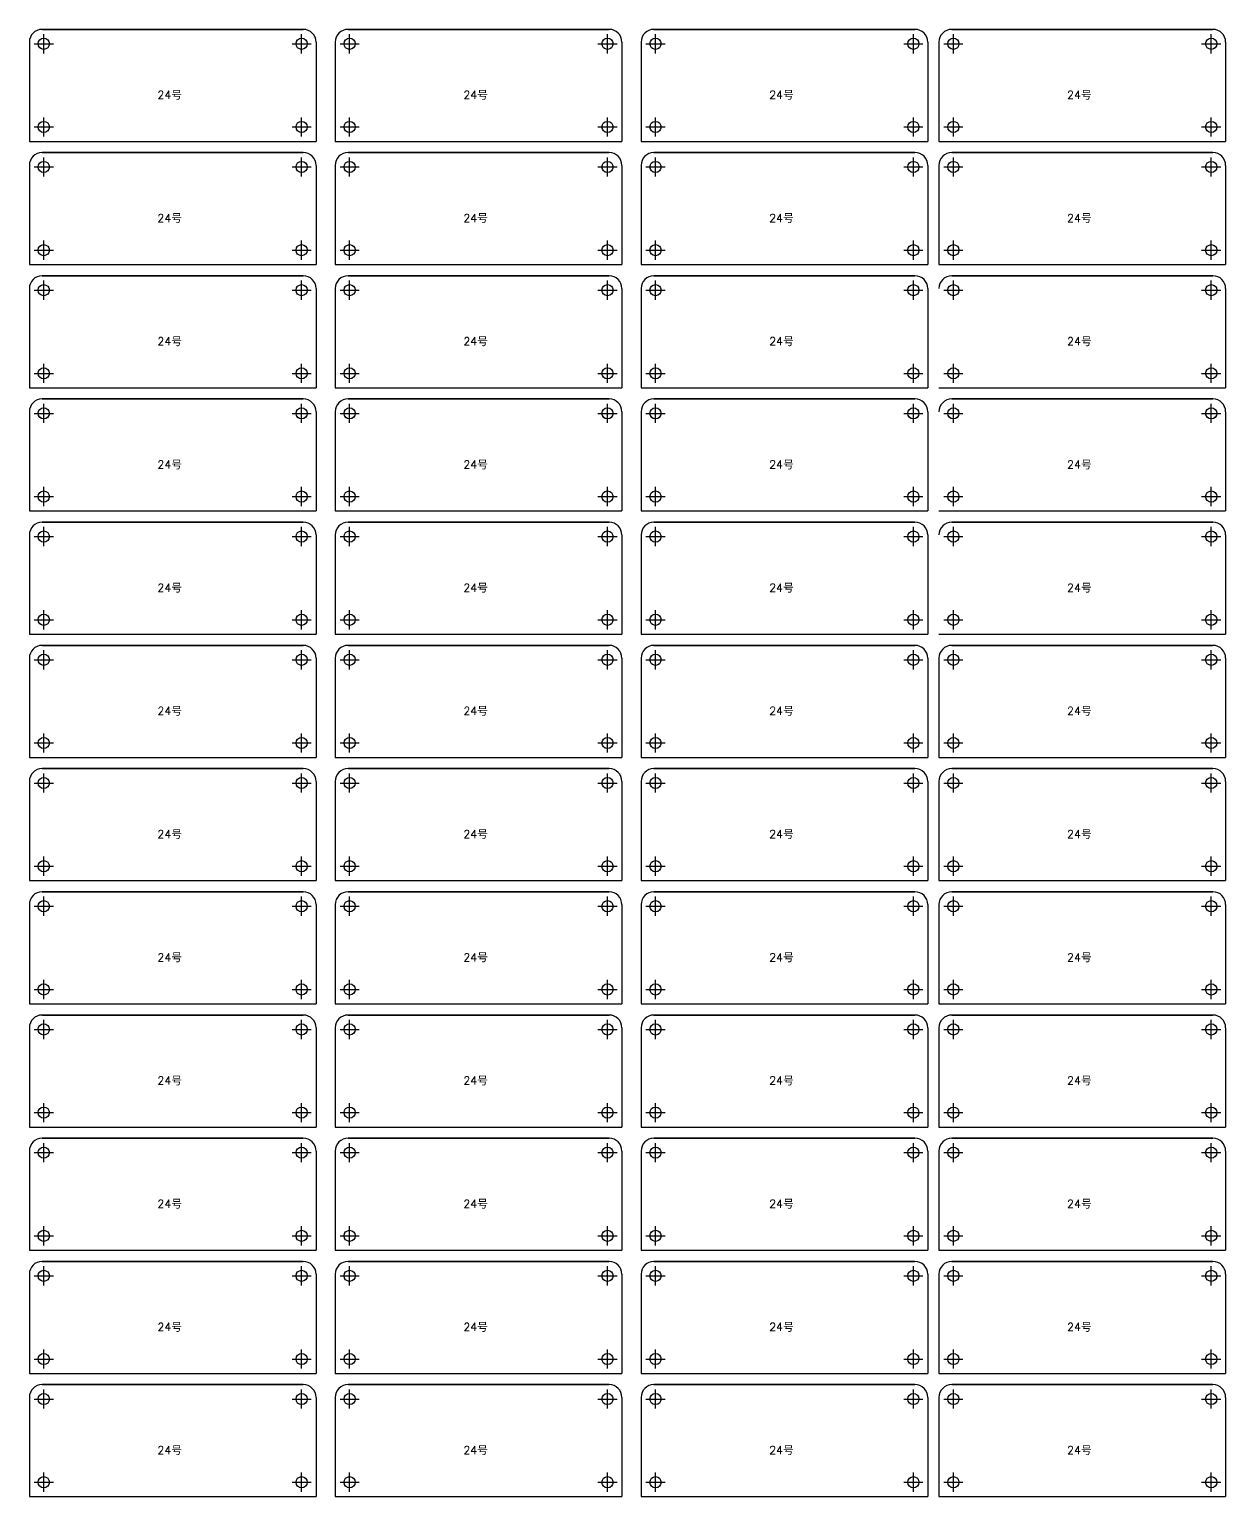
# Model space of a CAD drawing. Header units: millimetres. Extents: x 0 to 7379, y 0 to 1000.
# Drawn here: x 4240.7 to 4614.6, y 114 to 572.5 of the extents above; entities that cross this region are included whole.
import ezdxf

# ---------------------------------------------------------------- set-up
doc = ezdxf.new("R2010")
doc.units = ezdxf.units.MM
doc.header["$PDMODE"] = 2
doc.header["$PDSIZE"] = 3
doc.layers.add('POINT', color=2, linetype='Continuous')
doc.layers.add('PROPRO', color=1, linetype='Continuous')
doc.styles.get("Standard").update_dxf_attribs({"font": 'txt.shx', "height": 2})

# ---------------------------------------------------------------- blocks, each defined once
blk = doc.blocks.new('*U13', base_point=(-136.367, 1432.565))
at = {"layer": 'POINT', "color": 2}
blk.add_point((-136.367, 1432.565), dxfattribs=at)
at = {"layer": 'PROPRO'}
blk.add_circle((-136.367, 1432.565), 1.75, dxfattribs=at)
blk = doc.blocks.new('*U14', base_point=(-55.767, 1432.565))
at = {"layer": 'POINT', "color": 2}
blk.add_point((-55.767, 1432.565), dxfattribs=at)
at = {"layer": 'PROPRO'}
blk.add_circle((-55.767, 1432.565), 1.75, dxfattribs=at)
blk = doc.blocks.new('*U11', base_point=(-136.367, 1458.565))
at = {"layer": 'POINT', "color": 2}
blk.add_point((-136.367, 1458.565), dxfattribs=at)
at = {"layer": 'PROPRO'}
blk.add_circle((-136.367, 1458.565), 1.75, dxfattribs=at)
blk = doc.blocks.new('*U12', base_point=(-55.767, 1458.565))
at = {"layer": 'POINT', "color": 2}
blk.add_point((-55.767, 1458.565), dxfattribs=at)
at = {"layer": 'PROPRO'}
blk.add_circle((-55.767, 1458.565), 1.75, dxfattribs=at)

msp = doc.modelspace()

# ---------------------------------------------------------------- linework, layer by layer
for p, q in [((4326.2689, 572.5), (4244.6689, 572.5)), ((4244.6689, 572.5), (4326.2689, 572.5)), ((4421.8689, 572.5), (4340.2689, 572.5)), ((4340.2689, 572.5), (4421.8689, 572.5)), ((4517.4689, 572.5), (4435.8689, 572.5)), ((4435.8689, 572.5), (4517.4689, 572.5)), ((4528.9689, 572.5), (4610.5689, 572.5)), ((4610.5689, 572.5), (4528.9689, 572.5)), ((4240.6689, 568.5), (4240.6689, 537.5)), ((4240.6689, 568.5), (4240.6689, 558.3)), ((4330.2689, 568.5), (4330.2689, 537.5)), ((4330.2689, 568.5), (4330.2689, 558.3)), ((4330.2689, 568.5), (4330.2689, 558.3)), ((4330.2689, 568.5), (4330.2689, 542.5)), ((4336.2689, 568.5), (4336.2689, 537.5)), ((4336.2689, 568.5), (4336.2689, 558.3)), ((4425.8689, 568.5), (4425.8689, 537.5)), ((4425.8689, 568.5), (4425.8689, 558.3)), ((4425.8689, 568.5), (4425.8689, 558.3)), ((4425.8689, 568.5), (4425.8689, 542.5)), ((4431.8689, 568.5), (4431.8689, 537.5)), ((4431.8689, 568.5), (4431.8689, 558.3)), ((4521.4689, 568.5), (4521.4689, 537.5)), ((4521.4689, 568.5), (4521.4689, 558.3)), ((4521.4689, 568.5), (4521.4689, 558.3)), ((4521.4689, 568.5), (4521.4689, 542.5)), ((4524.9689, 568.5), (4524.9689, 537.5)), ((4524.9689, 568.5), (4524.9689, 558.3)), ((4614.5689, 568.5), (4614.5689, 537.5)), ((4614.5689, 568.5), (4614.5689, 542.5)), ((4614.5689, 568.5), (4614.5689, 558.3)), ((4614.5689, 568.5), (4614.5689, 558.3)), ((4240.6689, 537.5), (4330.2689, 537.5)), ((4280.9189, 537.5), (4290.0189, 537.5)), ((4336.2689, 537.5), (4425.8689, 537.5)), ((4376.5189, 537.5), (4385.6189, 537.5)), ((4431.8689, 537.5), (4521.4689, 537.5)), ((4472.1189, 537.5), (4481.2189, 537.5)), ((4524.9689, 537.5), (4614.5689, 537.5)), ((4565.2189, 537.5), (4574.3189, 537.5)), ((4326.2689, 534), (4244.6689, 534)), ((4244.6689, 534), (4326.2689, 534)), ((4421.8689, 534), (4340.2689, 534)), ((4340.2689, 534), (4421.8689, 534)), ((4517.4689, 534), (4435.8689, 534)), ((4435.8689, 534), (4517.4689, 534)), ((4528.9689, 534), (4610.5689, 534)), ((4610.5689, 534), (4528.9689, 534)), ((4240.6689, 530), (4240.6689, 499)), ((4240.6689, 530), (4240.6689, 519.8)), ((4330.2689, 530), (4330.2689, 499)), ((4330.2689, 530), (4330.2689, 504)), ((4330.2689, 530), (4330.2689, 519.8)), ((4330.2689, 530), (4330.2689, 519.8)), ((4336.2689, 530), (4336.2689, 499)), ((4336.2689, 530), (4336.2689, 519.8)), ((4425.8689, 530), (4425.8689, 499)), ((4425.8689, 530), (4425.8689, 504)), ((4425.8689, 530), (4425.8689, 519.8)), ((4425.8689, 530), (4425.8689, 519.8)), ((4431.8689, 530), (4431.8689, 499)), ((4431.8689, 530), (4431.8689, 519.8)), ((4521.4689, 530), (4521.4689, 499)), ((4521.4689, 530), (4521.4689, 504)), ((4521.4689, 530), (4521.4689, 519.8)), ((4521.4689, 530), (4521.4689, 519.8)), ((4524.9689, 530), (4524.9689, 499)), ((4524.9689, 530), (4524.9689, 519.8)), ((4614.5689, 530), (4614.5689, 499)), ((4614.5689, 530), (4614.5689, 504)), ((4614.5689, 530), (4614.5689, 519.8)), ((4614.5689, 530), (4614.5689, 519.8)), ((4240.6689, 499), (4330.2689, 499)), ((4326.2689, 495.5), (4244.6689, 495.5)), ((4244.6689, 495.5), (4326.2689, 495.5)), ((4280.9189, 499), (4290.0189, 499)), ((4336.2689, 499), (4425.8689, 499)), ((4421.8689, 495.5), (4340.2689, 495.5)), ((4340.2689, 495.5), (4421.8689, 495.5)), ((4376.5189, 499), (4385.6189, 499)), ((4431.8689, 499), (4521.4689, 499)), ((4517.4689, 495.5), (4435.8689, 495.5)), ((4435.8689, 495.5), (4517.4689, 495.5)), ((4472.1189, 499), (4481.2189, 499)), ((4524.9689, 499), (4614.5689, 499)), ((4528.9689, 495.5), (4610.5689, 495.5)), ((4610.5689, 495.5), (4528.9689, 495.5)), ((4565.2189, 499), (4574.3189, 499)), ((4240.6689, 491.5), (4240.6689, 460.5)), ((4240.6689, 491.5), (4240.6689, 481.3)), ((4330.2689, 491.5), (4330.2689, 460.5)), ((4330.2689, 491.5), (4330.2689, 465.5)), ((4330.2689, 491.5), (4330.2689, 481.3)), ((4330.2689, 491.5), (4330.2689, 481.3)), ((4336.2689, 491.5), (4336.2689, 460.5)), ((4336.2689, 491.5), (4336.2689, 481.3)), ((4425.8689, 491.5), (4425.8689, 460.5)), ((4425.8689, 491.5), (4425.8689, 465.5)), ((4425.8689, 491.5), (4425.8689, 481.3)), ((4425.8689, 491.5), (4425.8689, 481.3)), ((4431.8689, 491.5), (4431.8689, 460.5)), ((4431.8689, 491.5), (4431.8689, 481.3)), ((4521.4689, 491.5), (4521.4689, 460.5)), ((4521.4689, 491.5), (4521.4689, 465.5)), ((4521.4689, 491.5), (4521.4689, 481.3)), ((4521.4689, 491.5), (4521.4689, 481.3)), ((4614.5689, 491.5), (4614.5689, 460.5)), ((4614.5689, 491.5), (4614.5689, 465.5)), ((4614.5689, 491.5), (4614.5689, 481.3)), ((4614.5689, 491.5), (4614.5689, 481.3)), ((4240.6689, 460.5), (4330.2689, 460.5)), ((4280.9189, 460.5), (4290.0189, 460.5)), ((4336.2689, 460.5), (4425.8689, 460.5)), ((4376.5189, 460.5), (4385.6189, 460.5)), ((4431.8689, 460.5), (4521.4689, 460.5)), ((4472.1189, 460.5), (4481.2189, 460.5)), ((4524.9689, 460.5), (4614.5689, 460.5)), ((4565.2189, 460.5), (4574.3189, 460.5)), ((4326.2689, 457), (4244.6689, 457)), ((4244.6689, 457), (4326.2689, 457)), ((4421.8689, 457), (4340.2689, 457)), ((4340.2689, 457), (4421.8689, 457)), ((4517.4689, 457), (4435.8689, 457)), ((4435.8689, 457), (4517.4689, 457)), ((4528.9689, 457), (4610.5689, 457)), ((4610.5689, 457), (4528.9689, 457)), ((4240.6689, 453), (4240.6689, 422)), ((4240.6689, 453), (4240.6689, 442.8)), ((4330.2689, 453), (4330.2689, 427)), ((4330.2689, 453), (4330.2689, 422)), ((4330.2689, 453), (4330.2689, 442.8)), ((4330.2689, 453), (4330.2689, 442.8)), ((4336.2689, 453), (4336.2689, 422)), ((4336.2689, 453), (4336.2689, 442.8)), ((4425.8689, 453), (4425.8689, 427)), ((4425.8689, 453), (4425.8689, 422)), ((4425.8689, 453), (4425.8689, 442.8)), ((4425.8689, 453), (4425.8689, 442.8)), ((4431.8689, 453), (4431.8689, 422)), ((4431.8689, 453), (4431.8689, 442.8)), ((4521.4689, 453), (4521.4689, 427)), ((4521.4689, 453), (4521.4689, 422)), ((4521.4689, 453), (4521.4689, 442.8)), ((4521.4689, 453), (4521.4689, 442.8)), ((4614.5689, 453), (4614.5689, 422)), ((4614.5689, 453), (4614.5689, 427)), ((4614.5689, 453), (4614.5689, 442.8)), ((4614.5689, 453), (4614.5689, 442.8)), ((4240.6689, 422), (4330.2689, 422)), ((4280.9189, 422), (4290.0189, 422)), ((4336.2689, 422), (4425.8689, 422)), ((4376.5189, 422), (4385.6189, 422)), ((4431.8689, 422), (4521.4689, 422)), ((4472.1189, 422), (4481.2189, 422)), ((4524.9689, 422), (4614.5689, 422)), ((4565.2189, 422), (4574.3189, 422)), ((4326.2689, 418.5), (4244.6689, 418.5)), ((4244.6689, 418.5), (4326.2689, 418.5)), ((4421.8689, 418.5), (4340.2689, 418.5)), ((4340.2689, 418.5), (4421.8689, 418.5)), ((4517.4689, 418.5), (4435.8689, 418.5)), ((4435.8689, 418.5), (4517.4689, 418.5)), ((4528.9689, 418.5), (4610.5689, 418.5)), ((4610.5689, 418.5), (4528.9689, 418.5)), ((4240.6689, 414.5), (4240.6689, 383.5)), ((4240.6689, 414.5), (4240.6689, 404.3)), ((4330.2689, 414.5), (4330.2689, 388.5)), ((4330.2689, 414.5), (4330.2689, 383.5)), ((4330.2689, 414.5), (4330.2689, 404.3)), ((4330.2689, 414.5), (4330.2689, 404.3)), ((4336.2689, 414.5), (4336.2689, 383.5)), ((4336.2689, 414.5), (4336.2689, 404.3)), ((4425.8689, 414.5), (4425.8689, 388.5)), ((4425.8689, 414.5), (4425.8689, 383.5)), ((4425.8689, 414.5), (4425.8689, 404.3)), ((4425.8689, 414.5), (4425.8689, 404.3)), ((4431.8689, 414.5), (4431.8689, 383.5)), ((4431.8689, 414.5), (4431.8689, 404.3)), ((4521.4689, 414.5), (4521.4689, 388.5)), ((4521.4689, 414.5), (4521.4689, 383.5)), ((4521.4689, 414.5), (4521.4689, 404.3)), ((4521.4689, 414.5), (4521.4689, 404.3)), ((4614.5689, 414.5), (4614.5689, 383.5)), ((4614.5689, 414.5), (4614.5689, 388.5)), ((4614.5689, 414.5), (4614.5689, 404.3)), ((4614.5689, 414.5), (4614.5689, 404.3)), ((4240.6689, 383.5), (4330.2689, 383.5)), ((4280.9189, 383.5), (4290.0189, 383.5)), ((4336.2689, 383.5), (4425.8689, 383.5)), ((4376.5189, 383.5), (4385.6189, 383.5)), ((4431.8689, 383.5), (4521.4689, 383.5)), ((4472.1189, 383.5), (4481.2189, 383.5)), ((4524.9689, 383.5), (4614.5689, 383.5)), ((4565.2189, 383.5), (4574.3189, 383.5)), ((4240.6689, 376), (4240.6689, 345)), ((4240.6689, 376), (4240.6689, 365.8)), ((4326.2689, 380), (4244.6689, 380)), ((4244.6689, 380), (4326.2689, 380)), ((4330.2689, 376), (4330.2689, 350)), ((4330.2689, 376), (4330.2689, 345)), ((4330.2689, 376), (4330.2689, 365.8)), ((4330.2689, 376), (4330.2689, 365.8)), ((4336.2689, 376), (4336.2689, 345)), ((4336.2689, 376), (4336.2689, 365.8)), ((4421.8689, 380), (4340.2689, 380)), ((4340.2689, 380), (4421.8689, 380)), ((4425.8689, 376), (4425.8689, 350)), ((4425.8689, 376), (4425.8689, 345)), ((4425.8689, 376), (4425.8689, 365.8)), ((4425.8689, 376), (4425.8689, 365.8)), ((4431.8689, 376), (4431.8689, 345)), ((4431.8689, 376), (4431.8689, 365.8)), ((4517.4689, 380), (4435.8689, 380)), ((4435.8689, 380), (4517.4689, 380)), ((4521.4689, 376), (4521.4689, 350)), ((4521.4689, 376), (4521.4689, 345)), ((4521.4689, 376), (4521.4689, 365.8)), ((4521.4689, 376), (4521.4689, 365.8)), ((4524.9689, 376), (4524.9689, 345)), ((4524.9689, 376), (4524.9689, 365.8)), ((4528.9689, 380), (4610.5689, 380)), ((4610.5689, 380), (4528.9689, 380)), ((4614.5689, 376), (4614.5689, 345)), ((4614.5689, 376), (4614.5689, 350)), ((4614.5689, 376), (4614.5689, 365.8)), ((4614.5689, 376), (4614.5689, 365.8)), ((4240.6689, 345), (4330.2689, 345)), ((4280.9189, 345), (4290.0189, 345)), ((4336.2689, 345), (4425.8689, 345)), ((4376.5189, 345), (4385.6189, 345)), ((4431.8689, 345), (4521.4689, 345)), ((4472.1189, 345), (4481.2189, 345)), ((4524.9689, 345), (4614.5689, 345)), ((4565.2189, 345), (4574.3189, 345)), ((4326.2689, 341.5), (4244.6689, 341.5)), ((4244.6689, 341.5), (4326.2689, 341.5)), ((4421.8689, 341.5), (4340.2689, 341.5)), ((4340.2689, 341.5), (4421.8689, 341.5)), ((4517.4689, 341.5), (4435.8689, 341.5)), ((4435.8689, 341.5), (4517.4689, 341.5)), ((4528.9689, 341.5), (4610.5689, 341.5)), ((4610.5689, 341.5), (4528.9689, 341.5)), ((4240.6689, 337.5), (4240.6689, 306.5)), ((4240.6689, 337.5), (4240.6689, 327.3)), ((4330.2689, 337.5), (4330.2689, 311.5)), ((4330.2689, 337.5), (4330.2689, 306.5)), ((4330.2689, 337.5), (4330.2689, 327.3)), ((4330.2689, 337.5), (4330.2689, 327.3)), ((4336.2689, 337.5), (4336.2689, 306.5)), ((4336.2689, 337.5), (4336.2689, 327.3)), ((4425.8689, 337.5), (4425.8689, 311.5)), ((4425.8689, 337.5), (4425.8689, 306.5)), ((4425.8689, 337.5), (4425.8689, 327.3)), ((4425.8689, 337.5), (4425.8689, 327.3)), ((4431.8689, 337.5), (4431.8689, 306.5)), ((4431.8689, 337.5), (4431.8689, 327.3)), ((4521.4689, 337.5), (4521.4689, 311.5)), ((4521.4689, 337.5), (4521.4689, 306.5)), ((4521.4689, 337.5), (4521.4689, 327.3)), ((4521.4689, 337.5), (4521.4689, 327.3)), ((4524.9689, 337.5), (4524.9689, 306.5)), ((4524.9689, 337.5), (4524.9689, 327.3)), ((4614.5689, 337.5), (4614.5689, 306.5)), ((4614.5689, 337.5), (4614.5689, 311.5)), ((4614.5689, 337.5), (4614.5689, 327.3)), ((4614.5689, 337.5), (4614.5689, 327.3)), ((4240.6689, 306.5), (4330.2689, 306.5)), ((4326.2689, 303), (4244.6689, 303)), ((4244.6689, 303), (4326.2689, 303)), ((4280.9189, 306.5), (4290.0189, 306.5)), ((4336.2689, 306.5), (4425.8689, 306.5)), ((4421.8689, 303), (4340.2689, 303)), ((4340.2689, 303), (4421.8689, 303)), ((4376.5189, 306.5), (4385.6189, 306.5)), ((4431.8689, 306.5), (4521.4689, 306.5)), ((4517.4689, 303), (4435.8689, 303)), ((4435.8689, 303), (4517.4689, 303)), ((4472.1189, 306.5), (4481.2189, 306.5)), ((4524.9689, 306.5), (4614.5689, 306.5)), ((4528.9689, 303), (4610.5689, 303)), ((4610.5689, 303), (4528.9689, 303)), ((4565.2189, 306.5), (4574.3189, 306.5)), ((4240.6689, 299), (4240.6689, 268)), ((4240.6689, 299), (4240.6689, 288.8)), ((4330.2689, 299), (4330.2689, 273)), ((4330.2689, 299), (4330.2689, 268)), ((4330.2689, 299), (4330.2689, 288.8)), ((4330.2689, 299), (4330.2689, 288.8)), ((4336.2689, 299), (4336.2689, 268)), ((4336.2689, 299), (4336.2689, 288.8)), ((4425.8689, 299), (4425.8689, 273)), ((4425.8689, 299), (4425.8689, 268)), ((4425.8689, 299), (4425.8689, 288.8)), ((4425.8689, 299), (4425.8689, 288.8)), ((4431.8689, 299), (4431.8689, 268)), ((4431.8689, 299), (4431.8689, 288.8)), ((4521.4689, 299), (4521.4689, 273)), ((4521.4689, 299), (4521.4689, 268)), ((4521.4689, 299), (4521.4689, 288.8)), ((4521.4689, 299), (4521.4689, 288.8)), ((4524.9689, 299), (4524.9689, 268)), ((4524.9689, 299), (4524.9689, 288.8)), ((4614.5689, 299), (4614.5689, 268)), ((4614.5689, 299), (4614.5689, 273)), ((4614.5689, 299), (4614.5689, 288.8)), ((4614.5689, 299), (4614.5689, 288.8)), ((4240.6689, 268), (4330.2689, 268)), ((4280.9189, 268), (4290.0189, 268)), ((4336.2689, 268), (4425.8689, 268)), ((4376.5189, 268), (4385.6189, 268)), ((4431.8689, 268), (4521.4689, 268)), ((4472.1189, 268), (4481.2189, 268)), ((4524.9689, 268), (4614.5689, 268)), ((4565.2189, 268), (4574.3189, 268)), ((4326.2689, 264.5), (4244.6689, 264.5)), ((4244.6689, 264.5), (4326.2689, 264.5)), ((4421.8689, 264.5), (4340.2689, 264.5)), ((4340.2689, 264.5), (4421.8689, 264.5)), ((4517.4689, 264.5), (4435.8689, 264.5)), ((4435.8689, 264.5), (4517.4689, 264.5)), ((4528.9689, 264.5), (4610.5689, 264.5)), ((4610.5689, 264.5), (4528.9689, 264.5)), ((4240.6689, 260.5), (4240.6689, 229.5)), ((4240.6689, 260.5), (4240.6689, 250.3)), ((4330.2689, 260.5), (4330.2689, 229.5)), ((4330.2689, 260.5), (4330.2689, 234.5)), ((4330.2689, 260.5), (4330.2689, 250.3)), ((4330.2689, 260.5), (4330.2689, 250.3)), ((4336.2689, 260.5), (4336.2689, 229.5)), ((4336.2689, 260.5), (4336.2689, 250.3)), ((4425.8689, 260.5), (4425.8689, 229.5)), ((4425.8689, 260.5), (4425.8689, 234.5)), ((4425.8689, 260.5), (4425.8689, 250.3)), ((4425.8689, 260.5), (4425.8689, 250.3)), ((4431.8689, 260.5), (4431.8689, 229.5)), ((4431.8689, 260.5), (4431.8689, 250.3)), ((4521.4689, 260.5), (4521.4689, 229.5)), ((4521.4689, 260.5), (4521.4689, 234.5)), ((4521.4689, 260.5), (4521.4689, 250.3)), ((4521.4689, 260.5), (4521.4689, 250.3)), ((4524.9689, 260.5), (4524.9689, 229.5)), ((4524.9689, 260.5), (4524.9689, 250.3)), ((4614.5689, 260.5), (4614.5689, 234.5)), ((4614.5689, 260.5), (4614.5689, 229.5)), ((4614.5689, 260.5), (4614.5689, 250.3)), ((4614.5689, 260.5), (4614.5689, 250.3)), ((4240.6689, 229.5), (4330.2689, 229.5)), ((4280.9189, 229.5), (4290.0189, 229.5)), ((4336.2689, 229.5), (4425.8689, 229.5)), ((4376.5189, 229.5), (4385.6189, 229.5)), ((4431.8689, 229.5), (4521.4689, 229.5)), ((4472.1189, 229.5), (4481.2189, 229.5)), ((4524.9689, 229.5), (4614.5689, 229.5)), ((4565.2189, 229.5), (4574.3189, 229.5)), ((4326.2689, 226), (4244.6689, 226)), ((4244.6689, 226), (4326.2689, 226)), ((4421.8689, 226), (4340.2689, 226)), ((4340.2689, 226), (4421.8689, 226)), ((4517.4689, 226), (4435.8689, 226)), ((4435.8689, 226), (4517.4689, 226)), ((4528.9689, 226), (4610.5689, 226)), ((4610.5689, 226), (4528.9689, 226)), ((4240.6689, 222), (4240.6689, 191)), ((4240.6689, 222), (4240.6689, 211.8)), ((4330.2689, 222), (4330.2689, 196)), ((4330.2689, 222), (4330.2689, 191)), ((4330.2689, 222), (4330.2689, 211.8)), ((4330.2689, 222), (4330.2689, 211.8)), ((4336.2689, 222), (4336.2689, 191)), ((4336.2689, 222), (4336.2689, 211.8)), ((4425.8689, 222), (4425.8689, 196)), ((4425.8689, 222), (4425.8689, 191)), ((4425.8689, 222), (4425.8689, 211.8)), ((4425.8689, 222), (4425.8689, 211.8)), ((4431.8689, 222), (4431.8689, 191)), ((4431.8689, 222), (4431.8689, 211.8)), ((4521.4689, 222), (4521.4689, 196)), ((4521.4689, 222), (4521.4689, 191)), ((4521.4689, 222), (4521.4689, 211.8)), ((4521.4689, 222), (4521.4689, 211.8)), ((4524.9689, 222), (4524.9689, 191)), ((4524.9689, 222), (4524.9689, 211.8)), ((4614.5689, 222), (4614.5689, 191)), ((4614.5689, 222), (4614.5689, 196)), ((4614.5689, 222), (4614.5689, 211.8)), ((4614.5689, 222), (4614.5689, 211.8)), ((4240.6689, 191), (4330.2689, 191)), ((4280.9189, 191), (4290.0189, 191)), ((4336.2689, 191), (4425.8689, 191)), ((4376.5189, 191), (4385.6189, 191)), ((4431.8689, 191), (4521.4689, 191)), ((4472.1189, 191), (4481.2189, 191)), ((4524.9689, 191), (4614.5689, 191)), ((4565.2189, 191), (4574.3189, 191)), ((4240.6689, 183.5), (4240.6689, 152.5)), ((4240.6689, 183.5), (4240.6689, 173.3)), ((4326.2689, 187.5), (4244.6689, 187.5)), ((4244.6689, 187.5), (4326.2689, 187.5)), ((4330.2689, 183.5), (4330.2689, 152.5)), ((4330.2689, 183.5), (4330.2689, 157.5)), ((4330.2689, 183.5), (4330.2689, 173.3)), ((4330.2689, 183.5), (4330.2689, 173.3)), ((4336.2689, 183.5), (4336.2689, 152.5)), ((4336.2689, 183.5), (4336.2689, 173.3)), ((4421.8689, 187.5), (4340.2689, 187.5)), ((4340.2689, 187.5), (4421.8689, 187.5)), ((4425.8689, 183.5), (4425.8689, 152.5)), ((4425.8689, 183.5), (4425.8689, 157.5)), ((4425.8689, 183.5), (4425.8689, 173.3)), ((4425.8689, 183.5), (4425.8689, 173.3)), ((4431.8689, 183.5), (4431.8689, 152.5)), ((4431.8689, 183.5), (4431.8689, 173.3)), ((4517.4689, 187.5), (4435.8689, 187.5)), ((4435.8689, 187.5), (4517.4689, 187.5)), ((4521.4689, 183.5), (4521.4689, 152.5)), ((4521.4689, 183.5), (4521.4689, 157.5)), ((4521.4689, 183.5), (4521.4689, 173.3)), ((4521.4689, 183.5), (4521.4689, 173.3)), ((4524.9689, 183.5), (4524.9689, 152.5)), ((4524.9689, 183.5), (4524.9689, 173.3)), ((4528.9689, 187.5), (4610.5689, 187.5)), ((4610.5689, 187.5), (4528.9689, 187.5)), ((4614.5689, 183.5), (4614.5689, 157.5)), ((4614.5689, 183.5), (4614.5689, 152.5)), ((4614.5689, 183.5), (4614.5689, 173.3)), ((4614.5689, 183.5), (4614.5689, 173.3)), ((4240.6689, 152.5), (4330.2689, 152.5)), ((4280.9189, 152.5), (4290.0189, 152.5)), ((4336.2689, 152.5), (4425.8689, 152.5)), ((4376.5189, 152.5), (4385.6189, 152.5)), ((4431.8689, 152.5), (4521.4689, 152.5)), ((4472.1189, 152.5), (4481.2189, 152.5)), ((4524.9689, 152.5), (4614.5689, 152.5)), ((4565.2189, 152.5), (4574.3189, 152.5)), ((4326.2689, 149), (4244.6689, 149)), ((4244.6689, 149), (4326.2689, 149)), ((4421.8689, 149), (4340.2689, 149)), ((4340.2689, 149), (4421.8689, 149)), ((4517.4689, 149), (4435.8689, 149)), ((4435.8689, 149), (4517.4689, 149)), ((4610.5689, 149), (4528.9689, 149)), ((4528.9689, 149), (4610.5689, 149)), ((4240.6689, 145), (4240.6689, 114)), ((4240.6689, 145), (4240.6689, 134.8)), ((4330.2689, 145), (4330.2689, 114)), ((4330.2689, 145), (4330.2689, 119)), ((4330.2689, 145), (4330.2689, 134.8)), ((4330.2689, 145), (4330.2689, 134.8)), ((4336.2689, 145), (4336.2689, 114)), ((4336.2689, 145), (4336.2689, 134.8)), ((4425.8689, 145), (4425.8689, 114)), ((4425.8689, 145), (4425.8689, 119)), ((4425.8689, 145), (4425.8689, 134.8)), ((4425.8689, 145), (4425.8689, 134.8)), ((4431.8689, 145), (4431.8689, 114)), ((4431.8689, 145), (4431.8689, 134.8)), ((4521.4689, 145), (4521.4689, 114)), ((4521.4689, 145), (4521.4689, 119)), ((4521.4689, 145), (4521.4689, 134.8)), ((4521.4689, 145), (4521.4689, 134.8)), ((4524.9689, 145), (4524.9689, 114)), ((4524.9689, 145), (4524.9689, 134.8)), ((4614.5689, 145), (4614.5689, 119)), ((4614.5689, 145), (4614.5689, 114)), ((4614.5689, 145), (4614.5689, 134.8)), ((4614.5689, 145), (4614.5689, 134.8)), ((4240.6689, 114), (4330.2689, 114)), ((4280.9189, 114), (4290.0189, 114)), ((4336.2689, 114), (4425.8689, 114)), ((4376.5189, 114), (4385.6189, 114)), ((4431.8689, 114), (4521.4689, 114)), ((4472.1189, 114), (4481.2189, 114)), ((4524.9689, 114), (4614.5689, 114)), ((4565.2189, 114), (4574.3189, 114))]:
    msp.add_line(p, q)
for centre in [(4245.1689, 568), (4325.7689, 568), (4340.7689, 568), (4421.3689, 568), (4436.3689, 568), (4516.9689, 568), (4529.4689, 568), (4610.0689, 568), (4245.1689, 542), (4325.7689, 542), (4340.7689, 542), (4421.3689, 542), (4436.3689, 542), (4516.9689, 542), (4529.4689, 542), (4610.0689, 542), (4245.1689, 529.5), (4325.7689, 529.5), (4340.7689, 529.5), (4421.3689, 529.5), (4436.3689, 529.5), (4516.9689, 529.5), (4529.4689, 529.5), (4610.0689, 529.5), (4245.1689, 503.5), (4325.7689, 503.5), (4340.7689, 503.5), (4421.3689, 503.5), (4436.3689, 503.5), (4516.9689, 503.5), (4529.4689, 503.5), (4610.0689, 503.5), (4245.1689, 491), (4325.7689, 491), (4340.7689, 491), (4421.3689, 491), (4436.3689, 491), (4516.9689, 491), (4529.4689, 491), (4610.0689, 491), (4245.1689, 465), (4325.7689, 465), (4340.7689, 465), (4421.3689, 465), (4436.3689, 465), (4516.9689, 465), (4529.4689, 465), (4610.0689, 465), (4245.1689, 452.5), (4325.7689, 452.5), (4340.7689, 452.5), (4421.3689, 452.5), (4436.3689, 452.5), (4516.9689, 452.5), (4529.4689, 452.5), (4610.0689, 452.5), (4245.1689, 426.5), (4325.7689, 426.5), (4340.7689, 426.5), (4421.3689, 426.5), (4436.3689, 426.5), (4516.9689, 426.5), (4529.4689, 426.5), (4610.0689, 426.5), (4245.1689, 414), (4325.7689, 414), (4340.7689, 414), (4421.3689, 414), (4436.3689, 414), (4516.9689, 414), (4529.4689, 414), (4610.0689, 414), (4245.1689, 388), (4325.7689, 388), (4340.7689, 388), (4421.3689, 388), (4436.3689, 388), (4516.9689, 388), (4529.4689, 388), (4610.0689, 388), (4245.1689, 375.5), (4325.7689, 375.5), (4340.7689, 375.5), (4421.3689, 375.5), (4436.3689, 375.5), (4516.9689, 375.5), (4529.4689, 375.5), (4610.0689, 375.5), (4245.1689, 349.5), (4325.7689, 349.5), (4340.7689, 349.5), (4421.3689, 349.5), (4436.3689, 349.5), (4516.9689, 349.5), (4529.4689, 349.5), (4610.0689, 349.5), (4245.1689, 337), (4325.7689, 337), (4340.7689, 337), (4421.3689, 337), (4436.3689, 337), (4516.9689, 337), (4529.4689, 337), (4610.0689, 337), (4245.1689, 311), (4325.7689, 311), (4340.7689, 311), (4421.3689, 311), (4436.3689, 311), (4516.9689, 311), (4529.4689, 311), (4610.0689, 311), (4245.1689, 298.5), (4325.7689, 298.5), (4340.7689, 298.5), (4421.3689, 298.5), (4436.3689, 298.5), (4516.9689, 298.5), (4529.4689, 298.5), (4610.0689, 298.5), (4245.1689, 272.5), (4325.7689, 272.5), (4340.7689, 272.5), (4421.3689, 272.5), (4436.3689, 272.5), (4516.9689, 272.5), (4529.4689, 272.5), (4610.0689, 272.5), (4245.1689, 260), (4325.7689, 260), (4340.7689, 260), (4421.3689, 260), (4436.3689, 260), (4516.9689, 260), (4529.4689, 260), (4610.0689, 260), (4245.1689, 234), (4325.7689, 234), (4340.7689, 234), (4421.3689, 234), (4436.3689, 234), (4516.9689, 234), (4529.4689, 234), (4610.0689, 234), (4245.1689, 221.5), (4325.7689, 221.5), (4340.7689, 221.5), (4421.3689, 221.5), (4436.3689, 221.5), (4516.9689, 221.5), (4529.4689, 221.5), (4610.0689, 221.5), (4245.1689, 195.5), (4325.7689, 195.5), (4340.7689, 195.5), (4421.3689, 195.5), (4436.3689, 195.5), (4516.9689, 195.5), (4529.4689, 195.5), (4610.0689, 195.5), (4245.1689, 183), (4325.7689, 183), (4340.7689, 183), (4421.3689, 183), (4436.3689, 183), (4516.9689, 183), (4529.4689, 183), (4610.0689, 183), (4245.1689, 157), (4325.7689, 157), (4340.7689, 157), (4421.3689, 157), (4436.3689, 157), (4516.9689, 157), (4529.4689, 157), (4610.0689, 157), (4245.1689, 144.5), (4325.7689, 144.5), (4340.7689, 144.5), (4421.3689, 144.5), (4436.3689, 144.5), (4516.9689, 144.5), (4529.4689, 144.5), (4610.0689, 144.5), (4245.1689, 118.5), (4325.7689, 118.5), (4340.7689, 118.5), (4421.3689, 118.5), (4436.3689, 118.5), (4516.9689, 118.5), (4529.4689, 118.5), (4610.0689, 118.5)]:
    msp.add_circle(centre, 1.75)
for centre, start, end in [((4244.6689, 568.5), 90, 180), ((4326.2689, 568.5), 0, 90), ((4340.2689, 568.5), 90, 180), ((4421.8689, 568.5), 0, 90), ((4435.8689, 568.5), 90, 180), ((4517.4689, 568.5), 0, 90), ((4528.9689, 568.5), 90, 180), ((4610.5689, 568.5), 0, 90), ((4244.6689, 530), 90, 180), ((4326.2689, 530), 0, 90), ((4340.2689, 530), 90, 180), ((4421.8689, 530), 0, 90), ((4435.8689, 530), 90, 180), ((4517.4689, 530), 0, 90), ((4528.9689, 530), 90, 180), ((4610.5689, 530), 0, 90), ((4244.6689, 491.5), 90, 180), ((4326.2689, 491.5), 0, 90), ((4340.2689, 491.5), 90, 180), ((4421.8689, 491.5), 0, 90), ((4435.8689, 491.5), 90, 180), ((4517.4689, 491.5), 0, 90), ((4528.9689, 491.5), 90, 180), ((4610.5689, 491.5), 0, 90), ((4244.6689, 453), 90, 180), ((4326.2689, 453), 0, 90), ((4340.2689, 453), 90, 180), ((4421.8689, 453), 0, 90), ((4435.8689, 453), 90, 180), ((4517.4689, 453), 0, 90), ((4528.9689, 453), 90, 180), ((4610.5689, 453), 0, 90), ((4244.6689, 414.5), 90, 180), ((4326.2689, 414.5), 0, 90), ((4340.2689, 414.5), 90, 180), ((4421.8689, 414.5), 0, 90), ((4435.8689, 414.5), 90, 180), ((4517.4689, 414.5), 0, 90), ((4528.9689, 414.5), 90, 180), ((4610.5689, 414.5), 0, 90), ((4244.6689, 376), 90, 180), ((4326.2689, 376), 0, 90), ((4340.2689, 376), 90, 180), ((4421.8689, 376), 0, 90), ((4435.8689, 376), 90, 180), ((4517.4689, 376), 0, 90), ((4528.9689, 376), 90, 180), ((4610.5689, 376), 0, 90), ((4244.6689, 337.5), 90, 180), ((4326.2689, 337.5), 0, 90), ((4340.2689, 337.5), 90, 180), ((4421.8689, 337.5), 0, 90), ((4435.8689, 337.5), 90, 180), ((4517.4689, 337.5), 0, 90), ((4528.9689, 337.5), 90, 180), ((4610.5689, 337.5), 0, 90), ((4244.6689, 299), 90, 180), ((4326.2689, 299), 0, 90), ((4340.2689, 299), 90, 180), ((4421.8689, 299), 0, 90), ((4435.8689, 299), 90, 180), ((4517.4689, 299), 0, 90), ((4528.9689, 299), 90, 180), ((4610.5689, 299), 0, 90), ((4244.6689, 260.5), 90, 180), ((4326.2689, 260.5), 0, 90), ((4340.2689, 260.5), 90, 180), ((4421.8689, 260.5), 0, 90), ((4435.8689, 260.5), 90, 180), ((4517.4689, 260.5), 0, 90), ((4528.9689, 260.5), 90, 180), ((4610.5689, 260.5), 0, 90), ((4244.6689, 222), 90, 180), ((4326.2689, 222), 0, 90), ((4340.2689, 222), 90, 180), ((4421.8689, 222), 0, 90), ((4435.8689, 222), 90, 180), ((4517.4689, 222), 0, 90), ((4528.9689, 222), 90, 180), ((4610.5689, 222), 0, 90), ((4244.6689, 183.5), 90, 180), ((4326.2689, 183.5), 0, 90), ((4340.2689, 183.5), 90, 180), ((4421.8689, 183.5), 0, 90), ((4435.8689, 183.5), 90, 180), ((4517.4689, 183.5), 0, 90), ((4528.9689, 183.5), 90, 180), ((4610.5689, 183.5), 0, 90), ((4244.6689, 145), 90, 180), ((4326.2689, 145), 0, 90), ((4340.2689, 145), 90, 180), ((4421.8689, 145), 0, 90), ((4435.8689, 145), 90, 180), ((4517.4689, 145), 0, 90), ((4528.9689, 145), 90, 180), ((4610.5689, 145), 0, 90)]:
    msp.add_arc(centre, 4, start, end)

# ---------------------------------------------------------------- block references
at = {"layer": 'PROPRO'}
for name, p in [('*U11', (4245.1684, 568.0004)), ('*U12', (4325.7684, 568.0004)), ('*U11', (4340.7684, 568.0004)), ('*U12', (4421.3684, 568.0004)), ('*U11', (4436.3684, 568.0004)), ('*U12', (4516.9684, 568.0004)), ('*U11', (4529.4684, 568.0004)), ('*U12', (4610.0684, 568.0004)), ('*U13', (4245.1684, 542.0004)), ('*U14', (4325.7684, 542.0004)), ('*U13', (4340.7684, 542.0004)), ('*U14', (4421.3684, 542.0004)), ('*U13', (4436.3684, 542.0004)), ('*U14', (4516.9684, 542.0004)), ('*U13', (4529.4684, 542.0004)), ('*U14', (4610.0684, 542.0004)), ('*U11', (4245.1684, 529.5004)), ('*U12', (4325.7684, 529.5004)), ('*U11', (4340.7684, 529.5004)), ('*U12', (4421.3684, 529.5004)), ('*U11', (4436.3684, 529.5004)), ('*U12', (4516.9684, 529.5004)), ('*U11', (4529.4684, 529.5004)), ('*U12', (4610.0684, 529.5004)), ('*U13', (4245.1684, 503.5004)), ('*U14', (4325.7684, 503.5004)), ('*U13', (4340.7684, 503.5004)), ('*U14', (4421.3684, 503.5004)), ('*U13', (4436.3684, 503.5004)), ('*U14', (4516.9684, 503.5004)), ('*U13', (4529.4684, 503.5004)), ('*U14', (4610.0684, 503.5004)), ('*U11', (4245.1684, 491.0004)), ('*U12', (4325.7684, 491.0004)), ('*U11', (4340.7684, 491.0004)), ('*U12', (4421.3684, 491.0004)), ('*U11', (4436.3684, 491.0004)), ('*U12', (4516.9684, 491.0004)), ('*U11', (4529.4684, 491.0004)), ('*U12', (4610.0684, 491.0004)), ('*U13', (4245.1684, 465.0004)), ('*U14', (4325.7684, 465.0004)), ('*U13', (4340.7684, 465.0004)), ('*U14', (4421.3684, 465.0004)), ('*U13', (4436.3684, 465.0004)), ('*U14', (4516.9684, 465.0004)), ('*U13', (4529.4684, 465.0004)), ('*U14', (4610.0684, 465.0004)), ('*U11', (4245.1684, 452.5004)), ('*U12', (4325.7684, 452.5004)), ('*U11', (4340.7684, 452.5004)), ('*U12', (4421.3684, 452.5004)), ('*U11', (4436.3684, 452.5004)), ('*U12', (4516.9684, 452.5004)), ('*U11', (4529.4684, 452.5004)), ('*U12', (4610.0684, 452.5004)), ('*U13', (4245.1684, 426.5004)), ('*U14', (4325.7684, 426.5004)), ('*U13', (4340.7684, 426.5004)), ('*U14', (4421.3684, 426.5004)), ('*U13', (4436.3684, 426.5004)), ('*U14', (4516.9684, 426.5004)), ('*U13', (4529.4684, 426.5004)), ('*U14', (4610.0684, 426.5004)), ('*U11', (4245.1684, 414.0004)), ('*U12', (4325.7684, 414.0004)), ('*U11', (4340.7684, 414.0004)), ('*U12', (4421.3684, 414.0004)), ('*U11', (4436.3684, 414.0004)), ('*U12', (4516.9684, 414.0004)), ('*U11', (4529.4684, 414.0004)), ('*U12', (4610.0684, 414.0004)), ('*U13', (4245.1684, 388.0004)), ('*U14', (4325.7684, 388.0004)), ('*U13', (4340.7684, 388.0004)), ('*U14', (4421.3684, 388.0004)), ('*U13', (4436.3684, 388.0004)), ('*U14', (4516.9684, 388.0004)), ('*U13', (4529.4684, 388.0004)), ('*U14', (4610.0684, 388.0004)), ('*U11', (4245.1684, 375.5004)), ('*U12', (4325.7684, 375.5004)), ('*U11', (4340.7684, 375.5004)), ('*U12', (4421.3684, 375.5004)), ('*U11', (4436.3684, 375.5004)), ('*U12', (4516.9684, 375.5004)), ('*U11', (4529.4684, 375.5004)), ('*U12', (4610.0684, 375.5004)), ('*U13', (4245.1684, 349.5004)), ('*U14', (4325.7684, 349.5004)), ('*U13', (4340.7684, 349.5004)), ('*U14', (4421.3684, 349.5004)), ('*U13', (4436.3684, 349.5004)), ('*U14', (4516.9684, 349.5004)), ('*U13', (4529.4684, 349.5004)), ('*U14', (4610.0684, 349.5004)), ('*U11', (4245.1684, 337.0004)), ('*U12', (4325.7684, 337.0004)), ('*U11', (4340.7684, 337.0004)), ('*U12', (4421.3684, 337.0004)), ('*U11', (4436.3684, 337.0004)), ('*U12', (4516.9684, 337.0004)), ('*U11', (4529.4684, 337.0004)), ('*U12', (4610.0684, 337.0004)), ('*U13', (4245.1684, 311.0004)), ('*U14', (4325.7684, 311.0004)), ('*U13', (4340.7684, 311.0004)), ('*U14', (4421.3684, 311.0004)), ('*U13', (4436.3684, 311.0004)), ('*U14', (4516.9684, 311.0004)), ('*U13', (4529.4684, 311.0004)), ('*U14', (4610.0684, 311.0004)), ('*U11', (4245.1684, 298.5004)), ('*U12', (4325.7684, 298.5004)), ('*U11', (4340.7684, 298.5004)), ('*U12', (4421.3684, 298.5004)), ('*U11', (4436.3684, 298.5004)), ('*U12', (4516.9684, 298.5004)), ('*U11', (4529.4684, 298.5004)), ('*U12', (4610.0684, 298.5004)), ('*U13', (4245.1684, 272.5004)), ('*U14', (4325.7684, 272.5004)), ('*U13', (4340.7684, 272.5004)), ('*U14', (4421.3684, 272.5004)), ('*U13', (4436.3684, 272.5004)), ('*U14', (4516.9684, 272.5004)), ('*U13', (4529.4684, 272.5004)), ('*U14', (4610.0684, 272.5004)), ('*U11', (4245.1684, 260.0004)), ('*U12', (4325.7684, 260.0004)), ('*U11', (4340.7684, 260.0004)), ('*U12', (4421.3684, 260.0004)), ('*U11', (4436.3684, 260.0004)), ('*U12', (4516.9684, 260.0004)), ('*U11', (4529.4684, 260.0004)), ('*U12', (4610.0684, 260.0004)), ('*U13', (4245.1684, 234.0004)), ('*U14', (4325.7684, 234.0004)), ('*U13', (4340.7684, 234.0004)), ('*U14', (4421.3684, 234.0004)), ('*U13', (4436.3684, 234.0004)), ('*U14', (4516.9684, 234.0004)), ('*U13', (4529.4684, 234.0004)), ('*U14', (4610.0684, 234.0004)), ('*U11', (4245.1684, 221.5004)), ('*U12', (4325.7684, 221.5004)), ('*U11', (4340.7684, 221.5004)), ('*U12', (4421.3684, 221.5004)), ('*U11', (4436.3684, 221.5004)), ('*U12', (4516.9684, 221.5004)), ('*U11', (4529.4684, 221.5004)), ('*U12', (4610.0684, 221.5004)), ('*U13', (4245.1684, 195.5004)), ('*U14', (4325.7684, 195.5004)), ('*U13', (4340.7684, 195.5004)), ('*U14', (4421.3684, 195.5004)), ('*U13', (4436.3684, 195.5004)), ('*U14', (4516.9684, 195.5004)), ('*U13', (4529.4684, 195.5004)), ('*U14', (4610.0684, 195.5004)), ('*U11', (4245.1684, 183.0004)), ('*U12', (4325.7684, 183.0004)), ('*U11', (4340.7684, 183.0004)), ('*U12', (4421.3684, 183.0004)), ('*U11', (4436.3684, 183.0004)), ('*U12', (4516.9684, 183.0004)), ('*U11', (4529.4684, 183.0004)), ('*U12', (4610.0684, 183.0004)), ('*U13', (4245.1684, 157.0004)), ('*U14', (4325.7684, 157.0004)), ('*U13', (4340.7684, 157.0004)), ('*U14', (4421.3684, 157.0004)), ('*U13', (4436.3684, 157.0004)), ('*U14', (4516.9684, 157.0004)), ('*U13', (4529.4684, 157.0004)), ('*U14', (4610.0684, 157.0004)), ('*U11', (4245.1684, 144.5004)), ('*U12', (4325.7684, 144.5004)), ('*U11', (4340.7684, 144.5004)), ('*U12', (4421.3684, 144.5004)), ('*U11', (4436.3684, 144.5004)), ('*U12', (4516.9684, 144.5004)), ('*U11', (4529.4684, 144.5004)), ('*U12', (4610.0684, 144.5004)), ('*U13', (4245.1684, 118.5004)), ('*U14', (4325.7684, 118.5004)), ('*U13', (4340.7684, 118.5004)), ('*U14', (4421.3684, 118.5004)), ('*U13', (4436.3684, 118.5004)), ('*U14', (4516.9684, 118.5004)), ('*U13', (4529.4684, 118.5004)), ('*U14', (4610.0684, 118.5004))]:
    msp.add_blockref(name, p, dxfattribs=at)

# ---------------------------------------------------------------- texts
at = {"char_height": 2.5, "width": 40.286781, "attachment_point": 1}
for insert in [(4280.7231, 553.2695), (4376.3231, 553.2695), (4471.9231, 553.2695), (4565.0231, 553.2695), (4280.7231, 514.7695), (4376.3231, 514.7695), (4471.9231, 514.7695), (4565.0231, 514.7695), (4280.7231, 476.2695), (4376.3231, 476.2695), (4471.9231, 476.2695), (4565.0231, 476.2695), (4280.7231, 437.7695), (4376.3231, 437.7695), (4471.9231, 437.7695), (4565.0231, 437.7695), (4280.7231, 399.2695), (4376.3231, 399.2695), (4471.9231, 399.2695), (4565.0231, 399.2695), (4280.7231, 360.7695), (4376.3231, 360.7695), (4471.9231, 360.7695), (4565.0231, 360.7695), (4280.7231, 322.2695), (4376.3231, 322.2695), (4471.9231, 322.2695), (4565.0231, 322.2695), (4280.7231, 283.7695), (4376.3231, 283.7695), (4471.9231, 283.7695), (4565.0231, 283.7695), (4280.7231, 245.2695), (4376.3231, 245.2695), (4471.9231, 245.2695), (4565.0231, 245.2695), (4280.7231, 206.7695), (4376.3231, 206.7695), (4471.9231, 206.7695), (4565.0231, 206.7695), (4280.7231, 168.2695), (4376.3231, 168.2695), (4471.9231, 168.2695), (4565.0231, 168.2695), (4280.7231, 129.7695), (4376.3231, 129.7695), (4471.9231, 129.7695), (4565.0231, 129.7695)]:
    msp.add_mtext('24{\\fSimSun|b0|i0|c134|p2;号}', dxfattribs=dict(at, insert=insert))

doc.saveas('drawing.dxf')
